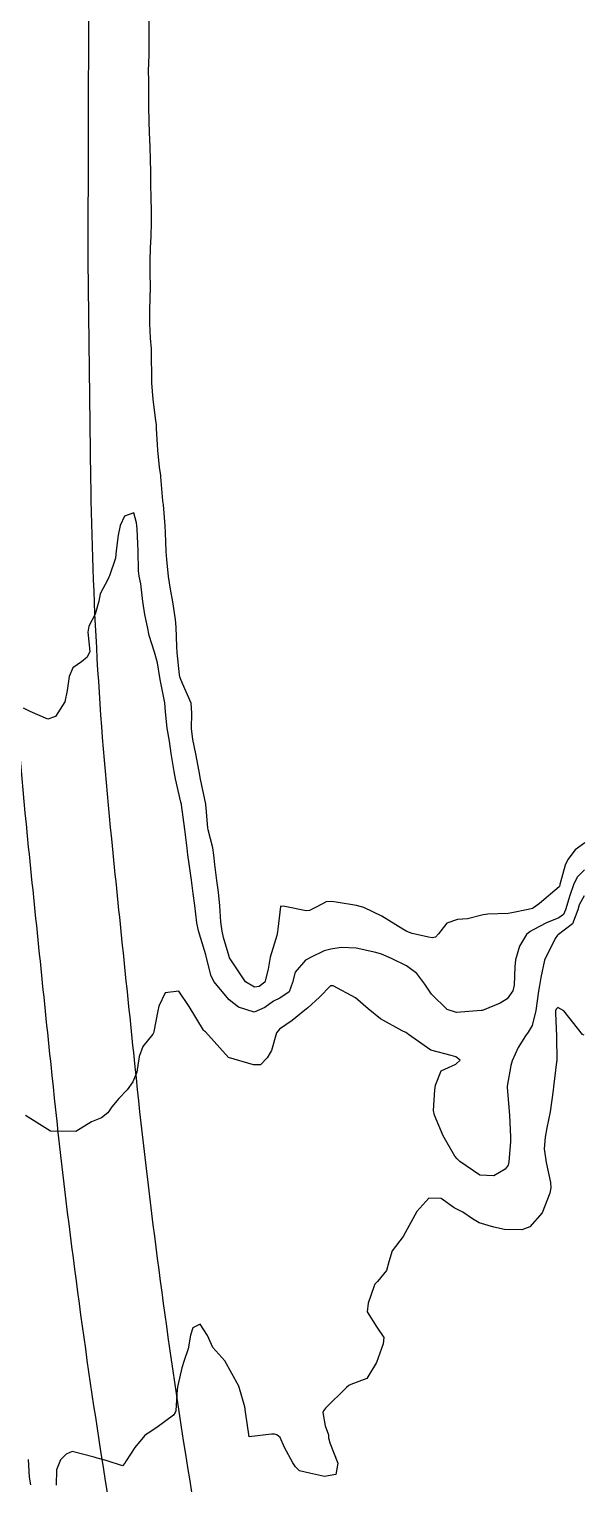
# Model space of a CAD drawing. Header units: metres. Extents: x 298520 to 308411, y 7433745 to 7450750.
# Drawn here: x 301029.4 to 301073.2, y 7443102.9 to 7443218.1 of the extents above; entities that cross this region are included whole.
import ezdxf

# ---------------------------------------------------------------- set-up
doc = ezdxf.new("R2010")
doc.units = ezdxf.units.M
doc.header["$LTSCALE"] = 10
doc.linetypes.add('DASHED', pattern=[0.75, 0.5, -0.25])
for name, color, linetype in [('Curvas de Nivel 1m', 11, 'Continuous'), ('Vias Primárias', 230, 'Continuous'), ('Vias Secundárias', 230, 'DASHED')]:
    doc.layers.add(name, color=color, linetype=linetype)

msp = doc.modelspace()

# ---------------------------------------------------------------- linework, layer by layer
at = {"layer": 'Curvas de Nivel 1m', "flags": 128}
for points, elevation in [([(301073.39, 7443153.66), (301072.62, 7443153.12), (301072.03, 7443152.35), (301071.82, 7443151.9), (301071.42, 7443150.36), (301071.41, 7443150.3), (301071.35, 7443150.19), (301069.81, 7443148.86), (301069.33, 7443148.51), (301069.25, 7443148.47), (301068.89, 7443148.39), (301067.61, 7443148.12), (301067.33, 7443148.07), (301065.72, 7443148.03), (301065.33, 7443147.97), (301064.11, 7443147.66), (301063.32, 7443147.59), (301062.47, 7443147.31), (301061.81, 7443146.47), (301061.57, 7443146.21), (301061.3, 7443146.16), (301061.02, 7443146.21), (301059.72, 7443146.5), (301059.3, 7443146.64), (301058.98, 7443146.84), (301057.32, 7443147.87), (301055.9, 7443148.54), (301055.33, 7443148.71), (301053.72, 7443148.96), (301053.34, 7443149.03), (301052.92, 7443149), (301052.18, 7443148.59), (301051.61, 7443148.32), (301051.33, 7443148.29), (301049.64, 7443148.62), (301049.33, 7443148.66), (301049.31, 7443148.62), (301049.09, 7443146.84), (301049.07, 7443146.62), (301049.01, 7443146.33), (301048.49, 7443144.63), (301048.32, 7443143.68), (301048.06, 7443142.64), (301047.61, 7443142.29), (301047.26, 7443142.24), (301046.54, 7443142.66), (301045.28, 7443144.56), (301045.25, 7443144.64), (301045.25, 7443144.67), (301044.8, 7443146.18), (301044.68, 7443146.68), (301044.58, 7443147.41), (301044.5, 7443148.68), (301044.41, 7443149.75), (301044.28, 7443150.69), (301044.1, 7443151.96), (301044.03, 7443152.69), (301043.95, 7443153.26), (301043.58, 7443154.7), (301043.55, 7443154.84), (301043.42, 7443156.42), (301043.4, 7443156.7), (301043.4, 7443156.73), (301042.98, 7443158.7), (301042.87, 7443159.3), (301042.6, 7443160.71), (301042.37, 7443161.83), (301042.25, 7443162.71), (301042.29, 7443163.93), (301042.24, 7443164.71), (301041.54, 7443166.27), (301041.36, 7443166.72), (301041.31, 7443166.96), (301041.13, 7443168.72), (301041.1, 7443169.21), (301041.05, 7443170.73), (301041, 7443171.33), (301040.79, 7443172.73), (301040.61, 7443173.74), (301040.45, 7443174.73), (301040.31, 7443176.08), (301040.26, 7443176.73), (301040.21, 7443178.21), (301040.19, 7443178.74), (301040.04, 7443180.41), (301040, 7443180.74), (301039.84, 7443182.63), (301039.83, 7443182.74), (301039.74, 7443183.39), (301039.59, 7443184.74), (301039.49, 7443186.45), (301039.49, 7443186.74), (301039.45, 7443187.08), (301039.22, 7443188.75), (301039.13, 7443190.06), (301039.13, 7443190.75), (301039.11, 7443192.02), (301039.09, 7443192.75), (301039.03, 7443193.59), (301038.96, 7443194.75), (301038.96, 7443195.82), (301038.99, 7443196.75), (301039.01, 7443197.66), (301039, 7443198.75), (301038.98, 7443199.71), (301039.01, 7443200.75), (301039.06, 7443201.65), (301039.11, 7443202.75), (301039.11, 7443203.62), (301039.08, 7443204.75), (301039.05, 7443205.71), (301039.04, 7443206.75), (301039.03, 7443207.75), (301039, 7443208.75), (301038.94, 7443209.87), (301038.91, 7443210.75), (301038.89, 7443211.94), (301038.89, 7443212.75), (301038.88, 7443213.98), (301038.87, 7443214.75), (301038.9, 7443215.99), (301038.9, 7443216.75), (301038.9, 7443218.01), (301038.9, 7443218.75)], 709), ([(301073.36, 7443151.52), (301072.77, 7443150.94), (301072.48, 7443150.35), (301072.19, 7443149.51), (301071.85, 7443148.35), (301071.69, 7443148), (301071.32, 7443147.74), (301070.35, 7443147.34), (301069.31, 7443146.79), (301069.05, 7443146.65), (301068.76, 7443146.4), (301068.21, 7443145.48), (301067.9, 7443144.4), (301067.84, 7443143.84), (301067.79, 7443142.4), (301067.7, 7443141.96), (301067.25, 7443141.33), (301066.68, 7443140.98), (301065.34, 7443140.43), (301065.26, 7443140.4), (301065.23, 7443140.39), (301065.19, 7443140.39), (301063.23, 7443140.23), (301062.48, 7443140.47), (301061.25, 7443141.7), (301060.72, 7443142.49), (301060.09, 7443143.32), (301059.28, 7443143.93), (301058.1, 7443144.52), (301057.29, 7443144.85), (301056.84, 7443144.98), (301055.29, 7443145.33), (301054.1, 7443145.38), (301053.29, 7443145.26), (301052.76, 7443145.11), (301051.69, 7443144.6), (301051.43, 7443144.45), (301051.28, 7443144.37), (301050.46, 7443143.42), (301050.26, 7443142.61), (301049.98, 7443141.88), (301049.24, 7443141.37), (301048.74, 7443141.13), (301048.06, 7443140.64), (301047.23, 7443140.27), (301045.97, 7443140.66), (301045.24, 7443141.24), (301044.02, 7443142.69), (301043.78, 7443143.2), (301043.42, 7443144.7), (301043.4, 7443144.81), (301043.29, 7443145.14), (301042.81, 7443146.7), (301042.69, 7443147.33), (301042.53, 7443148.71), (301042.4, 7443149.65), (301042.26, 7443150.71), (301042.08, 7443152), (301041.98, 7443152.71), (301041.91, 7443153.23), (301041.73, 7443154.72), (301041.47, 7443156.68), (301041.46, 7443156.72), (301041.43, 7443156.87), (301040.99, 7443158.72), (301040.88, 7443159.31), (301040.66, 7443160.73), (301040.51, 7443161.71), (301040.35, 7443162.73), (301040.2, 7443164.04), (301040.14, 7443164.73), (301039.82, 7443166.45), (301039.77, 7443166.74), (301039.56, 7443167.91), (301039.34, 7443168.74), (301038.92, 7443170.08), (301038.77, 7443170.75), (301038.57, 7443171.73), (301038.42, 7443172.76), (301038.25, 7443174.15), (301038.12, 7443174.76), (301038.07, 7443175.18), (301038.05, 7443176.76), (301037.97, 7443178.48), (301037.95, 7443178.77), (301037.92, 7443178.99), (301037.7, 7443179.79), (301036.95, 7443179.52), (301036.62, 7443178.78), (301036.45, 7443178.02), (301036.31, 7443176.78), (301036.24, 7443176.2), (301035.77, 7443174.79), (301035.73, 7443174.7), (301035.64, 7443174.51), (301035.04, 7443173.38), (301034.92, 7443172.8), (301034.65, 7443171.76), (301034.14, 7443170.8), (301034.07, 7443170.33), (301034.22, 7443168.8), (301034.02, 7443168.35), (301033.56, 7443168), (301032.88, 7443167.5), (301032.58, 7443166.82), (301032.42, 7443165.72), (301032.23, 7443164.83), (301031.51, 7443163.66), (301030.89, 7443163.46), (301029.51, 7443164.06), (301028.96, 7443164.31)], 708), ([(301073.34, 7443149.46), (301072.93, 7443148.75), (301072.82, 7443148.35), (301072.42, 7443147.25), (301071.3, 7443146.41), (301071.27, 7443146.4), (301071.22, 7443146.36), (301071.04, 7443146.1), (301070.19, 7443144.38), (301069.9, 7443143.02), (301069.79, 7443142.38), (301069.71, 7443141.93), (301069.52, 7443140.39), (301069.22, 7443139.22), (301068.91, 7443138.69), (301068.68, 7443138.4), (301068.12, 7443137.48), (301067.64, 7443136.41), (301067.54, 7443136.04), (301067.25, 7443134.41), (301067.25, 7443134.32), (301067.41, 7443132.41), (301067.43, 7443132.11), (301067.51, 7443130.41), (301067.5, 7443130.02), (301067.38, 7443128.41), (301067.33, 7443128.17), (301067.08, 7443127.85), (301066.18, 7443127.31), (301065.08, 7443127.38), (301063.49, 7443128.45), (301063.28, 7443128.65), (301063.1, 7443128.88), (301062.18, 7443130.47), (301061.5, 7443132.12), (301061.42, 7443132.48), (301061.51, 7443134.13), (301061.56, 7443134.48), (301062.02, 7443135.63), (301063.18, 7443136.16), (301063.52, 7443136.46), (301063.19, 7443136.73), (301062.82, 7443136.83), (301061.19, 7443137.27), (301059.43, 7443138.51), (301059.31, 7443138.6), (301059.21, 7443138.65), (301058.93, 7443138.8), (301057.22, 7443139.74), (301056.25, 7443140.54), (301055.25, 7443141.39), (301053.48, 7443142.35), (301053.26, 7443142.34), (301052.38, 7443141.45), (301051.48, 7443140.6), (301051.33, 7443140.5), (301051.23, 7443140.42), (301050.22, 7443139.61), (301049.22, 7443138.93), (301048.99, 7443138.62), (301048.6, 7443137.23), (301048.25, 7443136.64), (301047.73, 7443136.1), (301047.18, 7443136.1), (301045.18, 7443136.67), (301043.37, 7443138.7), (301043.28, 7443138.77), (301043.21, 7443138.83), (301042.08, 7443140.71), (301041.25, 7443141.94), (301040.18, 7443141.8), (301039.69, 7443140.74), (301039.59, 7443140.37), (301039.27, 7443138.74), (301039.27, 7443138.69), (301039.21, 7443138.52), (301038.41, 7443137.54), (301038.13, 7443136.76), (301037.94, 7443135.53), (301037.63, 7443134.76), (301037.16, 7443134.11), (301036.5, 7443133.43), (301035.97, 7443132.78), (301035.63, 7443132.29), (301035.13, 7443131.9), (301034.35, 7443131.58), (301033.11, 7443130.82), (301031.11, 7443130.84), (301029.13, 7443132.1)], 707), ([(301073.32, 7443138.45), (301073.21, 7443138.5), (301071.72, 7443140.36), (301071.24, 7443140.63), (301071.11, 7443140.49), (301071.07, 7443140.36), (301071.06, 7443140.19), (301071.13, 7443138.36), (301071.16, 7443136.39), (301071.15, 7443136.36), (301071.15, 7443136.33), (301070.91, 7443134.36), (301070.87, 7443134.08), (301070.63, 7443132.37), (301070.39, 7443131.11), (301070.25, 7443130.37), (301070.18, 7443129.45), (301070.32, 7443128.37), (301070.66, 7443126.78), (301070.69, 7443126.37), (301070.62, 7443125.93), (301070, 7443124.38), (301069.03, 7443123.28), (301068.4, 7443123.03), (301067.03, 7443123.08), (301066.19, 7443123.26), (301065.03, 7443123.59), (301064.5, 7443123.9), (301063.73, 7443124.45), (301063.26, 7443124.67), (301063.05, 7443124.79), (301062.01, 7443125.52), (301061.05, 7443125.56), (301060.1, 7443124.49), (301059.02, 7443122.51), (301058.13, 7443121.39), (301057.87, 7443120.52), (301057.7, 7443119.81), (301056.98, 7443118.95), (301056.77, 7443118.73), (301056.7, 7443118.53), (301056.25, 7443117.24), (301056.15, 7443116.54), (301056.93, 7443115.33), (301057.47, 7443114.52), (301057.43, 7443114.02), (301056.9, 7443112.53), (301056.13, 7443111.29), (301054.88, 7443110.79), (301054.71, 7443110.72), (301054.53, 7443110.56), (301052.86, 7443108.94), (301052.71, 7443108.73), (301052.66, 7443108.58), (301052.84, 7443107.53), (301053.09, 7443106.83), (301053.11, 7443106.58), (301053.22, 7443106.18), (301053.83, 7443104.57), (301053.69, 7443103.68), (301052.79, 7443103.53), (301051.61, 7443103.78), (301050.8, 7443103.97), (301050.48, 7443104.29), (301050.28, 7443104.61), (301049.62, 7443105.82), (301049.28, 7443106.62), (301049.01, 7443106.81), (301048.84, 7443106.87), (301048.58, 7443106.88), (301046.83, 7443106.65), (301046.53, 7443108.65), (301046.48, 7443109.04), (301046.02, 7443110.66), (301044.9, 7443112.67), (301043.96, 7443113.73), (301043.53, 7443114.69), (301042.94, 7443115.57), (301042.36, 7443115.28), (301042.19, 7443114.71), (301042, 7443113.63), (301041.69, 7443112.71), (301041.49, 7443112.12), (301041.18, 7443110.72), (301041.14, 7443110.44), (301041.01, 7443108.72), (301040.98, 7443108.59), (301040.85, 7443108.38), (301039.51, 7443107.41), (301038.84, 7443106.96), (301038.71, 7443106.88), (301038.55, 7443106.75), (301037.77, 7443105.81), (301037.08, 7443104.77), (301036.98, 7443104.58), (301036.8, 7443104.36), (301035.5, 7443104.78), (301034.81, 7443104.97), (301034.55, 7443105.05), (301032.81, 7443105.49), (301032.35, 7443105.29), (301031.9, 7443104.83), (301031.58, 7443104.05), (301031.55, 7443102.83)], 706), ([(301029.33, 7443104.86), (301029.41, 7443103.48), (301029.52, 7443102.86)], 707)]:
    msp.add_lwpolyline(points, dxfattribs=dict(at, elevation=elevation))
at = {"layer": 'Vias Primárias'}
for points in [[(301061.28, 7443547.12), (301057.88, 7443539.49), (301055.14, 7443532.37, 0.006431), (301052.2, 7443524.43, 0.016648), (301049.5, 7443515.96, -0.003923), (301046.08, 7443504.19, 0.016671), (301043.82, 7443495.57, 0.010039), (301040.32, 7443478.67, 0.012189), (301037.9, 7443463.62, 0.017873), (301035.54, 7443439.88, 0.014134), (301034.12, 7443399.83), (301034.06, 7443375.92), (301033.94, 7443327.75), (301034.07, 7443249.31), (301034.14, 7443229.89), (301034.06, 7443199.74), (301034.28, 7443182.5, 0.022098), (301035.92, 7443153.99, 0.000407), (301037.78, 7443135.94, 0.012519), (301041.45, 7443107.43, 0.015968), (301047.81, 7443073.51, 0.006257), (301052.62, 7443052.91)], [(301027.52, 7443399.86), (301027.46, 7443375.94), (301027.34, 7443327.75), (301027.46, 7443249.76), (301027.54, 7443229.88), (301027.46, 7443199.71), (301027.68, 7443182.41, 0.022098), (301029.35, 7443153.32, 0.000407), (301031.21, 7443135.26, 0.012519), (301034.93, 7443106.42, 0.015968), (301041.36, 7443072.09, 0.006257), (301046.21, 7443051.33)]]:
    msp.add_lwpolyline(points, format="xyb", dxfattribs=at)
at = {"layer": 'Vias Secundárias'}
msp.add_lwpolyline([(301465.55, 7442973.32, 0), (301478.59, 7442967.28, -0.011668)], format="xyb", dxfattribs=at)

doc.saveas('drawing.dxf')
